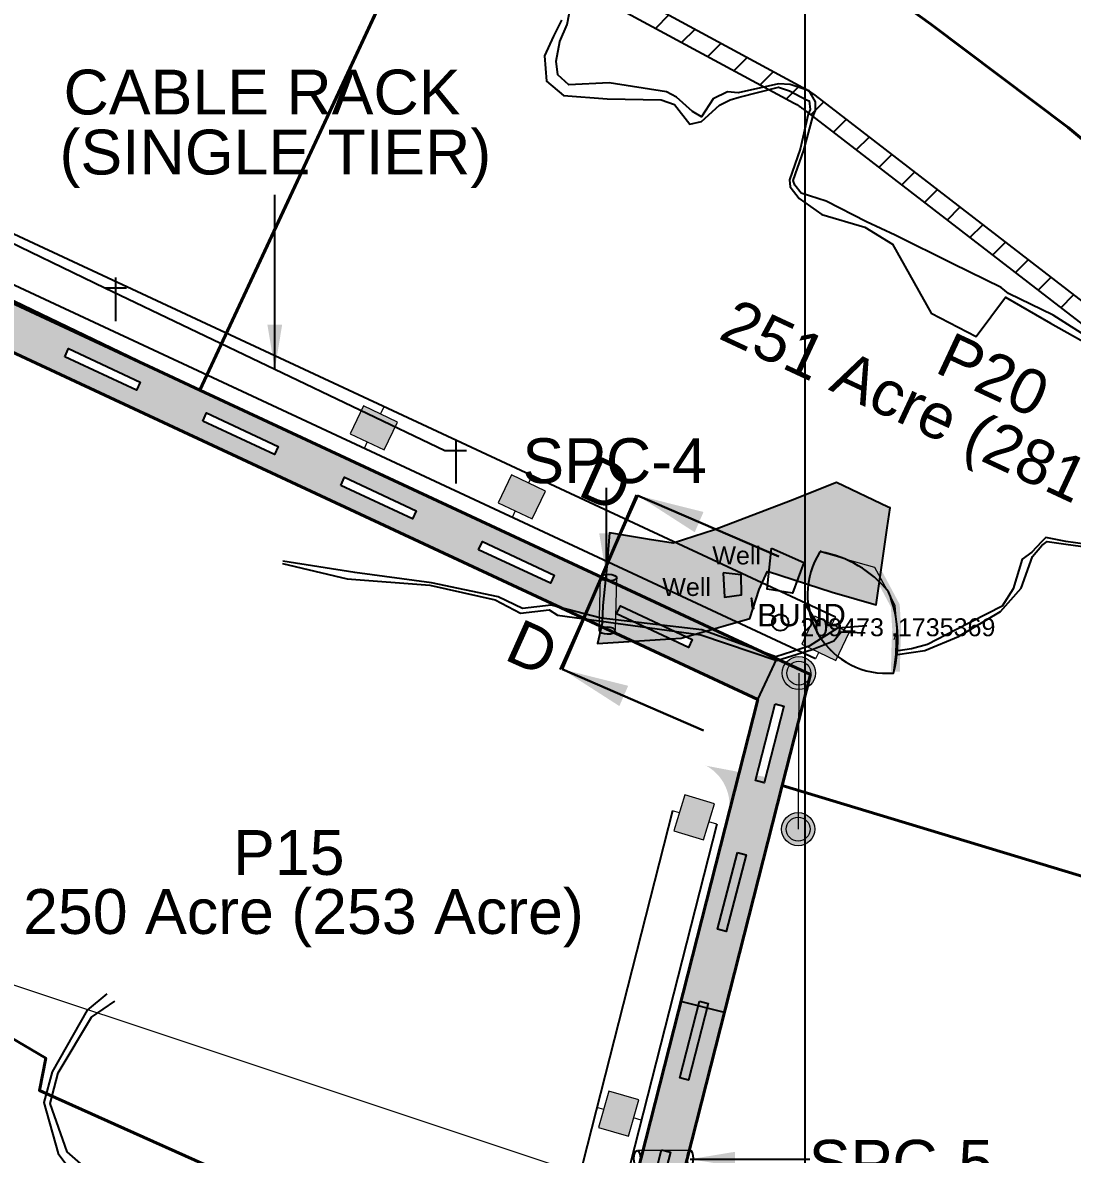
# Model space of a CAD drawing. Header units: metres. Extents: x 201400 to 215600, y 173235 to 1738400.
# Drawn here: x 208628 to 209798, y 1734777 to 1736039 of the extents above; entities that cross this region are included whole.
import ezdxf

# ---------------------------------------------------------------- set-up
doc = ezdxf.new("R2010")
doc.units = ezdxf.units.M
doc.linetypes.add('DASHED', pattern=[0.75, 0.5, -0.25])
for name, color, linetype in [('220 KV POWER LINE', 1, 'Continuous'), ('A-BLDG-FPRT', 7, 'Continuous'), ('GRID LINES', 250, 'Continuous'), ('name power lines', 1, 'Continuous'), ('Names', 1, 'Continuous'), ('new streem', 7, 'Continuous'), ('road new', 7, 'DASHED'), ('SINGLE PIPE CULVERT', 7, 'Continuous')]:
    doc.layers.add(name, color=color, linetype=linetype)
doc.layers.add('250Acres', color=7, linetype='Continuous', lineweight=25)
doc.layers.add('BUND', color=7, linetype='Continuous', true_color=0x3dcfff)
doc.layers.add('WELL', color=7, linetype='Continuous', true_color=0x3dcfff)
doc.layers.add('STREAM', color=7, linetype='Continuous', lineweight=0, true_color=0x3dcfff)
doc.styles.add('ARI', font='arial.ttf')
doc.styles.get("Standard").update_dxf_attribs({"font": 'arial.ttf', "height": 50})
doc.dimstyles.get("Standard").update_dxf_attribs({"dimtxt": 50, "dimasz": 0.18, "dimexe": 0.18, "dimexo": 0.0625, "dimgap": 0.09, "dimtad": 0, "dimtih": 1, "dimtoh": 1, "dimdec": 4, "dimzin": 0, "dimdsep": 46, "dimtxsty": 'Standard', "dimcen": 0.09, "dimadec": 0, "dimazin": 0, "dimtfac": 1, "dimtdec": 4, "dimtofl": 0, "dimtmove": 0, "dimatfit": 3, "dimfxl": 1, "dimtolj": 1, "dimtzin": 0, "dimarcsym": 0})

# ---------------------------------------------------------------- blocks, each defined once
blk = doc.blocks.new('SINGLE PIPE CULVERT')
blk.add_ellipse((-78.69962057878729, 2), major_axis=(0, 9.00501126021995), ratio=0.4147515250497142)
at = {"extrusion": (0, 0, -1)}
blk.add_ellipse((-19.60274467611487, 2), major_axis=(0, 9.00501126021995), ratio=0.4147515250497142, dxfattribs=at)
at = {"layer": 'name power lines', "color": 0, "linetype": 'Continuous', "lineweight": 9, "ltscale": 190}
for p, q in [((-19.80137233805743, 10.992267528104), (-78.50099291684472, 10.992267528104)), ((-19.80137233805743, -6.992267528103998), (-78.50099291684472, -6.992267528103998))]:
    blk.add_line(p, q, dxfattribs=at)
blk = doc.blocks.new('tmt')
at = {"layer": 'Names', "linetype": 'Continuous', "lineweight": 9, "ltscale": 50}
h = blk.add_hatch(color=253, dxfattribs=at)
h.dxf.hatch_style = 1
h.paths.add_polyline_path([(15.13212103920523, -17.09964645840228), (-22.81425690755714, 0.9426971406210214), (-37.62852958461735, -30.21445197984576), (0.3178483620868064, -48.25679557886906)])
at = {"layer": 'Names', "color": 253, "linetype": 'Continuous', "lineweight": 9, "ltscale": 50}
for p, q in [((5.820766091346741e-11, 0), (-3.841067934205057, -8.078474658774212)), ((-18.65534061123617, -39.23562377947383), (-22.15419541564188, -46.59436107752845))]:
    blk.add_line(p, q, dxfattribs=at)
blk.add_lwpolyline([(15.13212103920523, -17.09964645840228), (-22.81425690755714, 0.9426971406210214), (-37.62852958461735, -30.21445197984576), (0.3178483620868064, -48.25679557886906)], close=True, dxfattribs=at)

msp = doc.modelspace()

# ---------------------------------------------------------------- hatches: boundary and pattern name
h = msp.add_hatch(color=253)
h.dxf.hatch_style = 1
h.paths.add_polyline_path([(208214.260466426, 1735914.491629722), (206659.9999999992, 1735914.491629722), (206667.8875884388, 1735864.491629722), (206866.7860217723, 1735864.491629722), (207010.8408799586, 1735864.491629722), (208203.1779356288, 1735864.491629722), (208593.6219351906, 1735682.464514419), (209447.7570923917, 1735284.262060498), (209506.4338892292, 1735312.073354916), (208785.2604406498, 1735648.288337412)])
h.paths.add_polyline_path([(207055.5985453438, 1735884.214730989), (207055.613210317, 1735894.214720236), (207143.8830730272, 1735894.085272578), (207143.8684080535, 1735884.085283331)], flags=16)
h.paths.add_polyline_path([(206955.0485519953, 1735884.36218744), (206866.7786892857, 1735884.491635098), (206866.7933542588, 1735894.491624345), (206955.0632169691, 1735894.362176687)], flags=16)
h.paths.add_polyline_path([(207244.4192135611, 1735884.491635099), (207244.4338785343, 1735894.491624346), (207332.7037412445, 1735894.362176687), (207332.6890762708, 1735884.36218744)], flags=16)
h.paths.add_polyline_path([(206766.2282898576, 1735884.36218744), (206677.958427148, 1735884.491635098), (206677.9730921211, 1735894.491624345), (206766.2429548313, 1735894.362176687)], flags=16)
h.paths.add_polyline_path([(207433.2394756989, 1735884.491635099), (207433.254140672, 1735894.491624346), (207521.5240033822, 1735894.362176687), (207521.5093384085, 1735884.36218744)], flags=16)
h.paths.add_polyline_path([(207622.0597378366, 1735884.491635099), (207622.0744028097, 1735894.491624346), (207710.3442655199, 1735894.362176687), (207710.3296005462, 1735884.36218744)], flags=16)
h.paths.add_polyline_path([(207810.8799999743, 1735884.491635099), (207810.8946649474, 1735894.491624346), (207899.1645276576, 1735894.362176687), (207899.1498626839, 1735884.36218744)], flags=16)
h.paths.add_polyline_path([(207999.700262112, 1735884.491635099), (207999.7149270851, 1735894.491624346), (208087.9847897953, 1735894.362176687), (208087.9701248216, 1735884.36218744)], flags=16)
h.paths.add_polyline_path([(208213.6977583228, 1735881.653931566), (208217.9364668782, 1735890.711157951), (208297.8845657962, 1735853.296095489), (208293.6458572401, 1735844.238869105)], flags=16)
h.paths.add_polyline_path([(208367.509867406, 1735809.945890089), (208371.7485759615, 1735819.003116473), (208451.6966748794, 1735781.588054012), (208447.4579663234, 1735772.530827627)], flags=16)
h.paths.add_polyline_path([(208521.3219764893, 1735738.237848611), (208525.5606850447, 1735747.295074996), (208605.5087839627, 1735709.880012534), (208601.2700754066, 1735700.82278615)], flags=16)
h.paths.add_polyline_path([(208675.1340855726, 1735666.529807134), (208679.3727941281, 1735675.587033518), (208759.320893046, 1735638.171971057), (208755.08218449, 1735629.114744673)], flags=16)
h.paths.add_polyline_path([(208828.9461946559, 1735594.821765657), (208833.1849032114, 1735603.878992041), (208913.1330021294, 1735566.46392958), (208908.8942935733, 1735557.406703195)], flags=16)
h.paths.add_polyline_path([(208982.7583037392, 1735523.113724179), (208986.9970122947, 1735532.170950564), (209066.9451112127, 1735494.755888102), (209062.7064026566, 1735485.698661718)], flags=16)
h.paths.add_polyline_path([(209136.5704128226, 1735451.405682702), (209140.8091213781, 1735460.462909086), (209220.757220296, 1735423.047846625), (209216.51851174, 1735413.990620241)], flags=16)
h.paths.add_polyline_path([(209290.382521906, 1735379.697641225), (209294.6212304614, 1735388.754867609), (209374.5693293794, 1735351.339805148), (209370.3306208233, 1735342.282578763)], flags=16)
h = msp.add_hatch(color=253)
h.dxf.hatch_style = 1
h.paths.add_polyline_path([(209506.4338892292, 1735312.073354916), (209447.7570923917, 1735284.262060498), (209141.0504875861, 1734079.713968329), (209161.3744590695, 1734078.477272611), (209171.9219197617, 1734119.29186168), (209181.4576938734, 1734116.827590817), (209171.535393141, 1734077.858988744), (209191.8586638963, 1734076.622335664), (209198.4312401536, 1734102.435226771), (209226.1013965764, 1734211.105968147)])
h.paths.add_polyline_path([(209308.0436965716, 1734613.976741361), (209285.9581886295, 1734528.514376788), (209276.2762575548, 1734531.016418087), (209298.3617654965, 1734616.47878266)], flags=16)
h.paths.add_polyline_path([(209328.1535228622, 1734694.230760303), (209318.4715917875, 1734696.732801602), (209340.5570997292, 1734782.195166175), (209350.2390308044, 1734779.693124876)], flags=16)
h.paths.add_polyline_path([(209265.8483623389, 1734448.260357847), (209243.7628543968, 1734362.797993273), (209234.0809233221, 1734365.300034572), (209256.1664312637, 1734450.762399145)], flags=16)
h.paths.add_polyline_path([(209370.348857095, 1734859.947143817), (209360.6669260203, 1734862.449185116), (209382.752433962, 1734947.911549689), (209392.4343650371, 1734945.409508391)], flags=16)
h.paths.add_polyline_path([(209223.6530281061, 1734282.543974332), (209201.567520164, 1734197.081609758), (209191.8855890893, 1734199.583651057), (209213.9710970309, 1734285.04601563)], flags=16)
h.paths.add_polyline_path([(209412.5441913277, 1735025.663527332), (209402.862260253, 1735028.165568631), (209424.9477681947, 1735113.627933204), (209434.6296992699, 1735111.125891906)], flags=16)
h.paths.add_polyline_path([(209454.7395255603, 1735191.379910847), (209445.0575944856, 1735193.881952146), (209467.1431024273, 1735279.344316719), (209476.8250335025, 1735276.84227542)], flags=16)
at = {"layer": 'new streem'}
h = msp.add_hatch(dxfattribs=at)
h.set_pattern_fill('ANSI31', color=151, scale=10)
h.set_pattern_definition([(45, (-23236.58602219995, 12245.98587188893), (-22.45064030267288, 22.45064030267288), [])])
h.paths.add_polyline_path([(209227.3830031602, 1736113.456764022, 0.04756700146217582), (209209.9094660202, 1736120.877138701), (208922, 1736212), (208706.1817841722, 1736304.069238862, -0.01185845284134781), (208701.8648005355, 1736306.033161031), (208394, 1736455), (208253, 1736502), (208243.4158740396, 1736484.112857586), (208386.4507933127, 1736436.434551161), (208693.1535819775, 1736288.029976001, 0.01185845284131412), (208698.3339623418, 1736285.673269398), (208915.042376338, 1736193.224267097), (209203.8745494993, 1736101.809370541, -0.04756700146231593), (209217.8533792111, 1736095.873070798), (209488.3971296944, 1735949.249709522, -0.04016128819970974), (209499.1512669055, 1735942.251069622), (210038.3701269413, 1735526.168744843), (210048, 1735544), (209511.3694251576, 1735958.085102871, 0.04016128819988009), (209497.9267536436, 1735966.833402746)])
h = msp.add_hatch(color=151, dxfattribs=at)
h.dxf.hatch_style = 1
h.paths.add_polyline_path([(209458.67619808, 1735427.394611973), (209530.4742656583, 1735403.913524902), (209579.7225873115, 1735389.902533764), (209592.015022824, 1735475.763556199), (209595.1262251307, 1735498.035224549), (209593.0581647223, 1735499.011595335), (209535.3523577716, 1735526.415133383), (209484.2230070267, 1735505.819392518), (209399.5313172884, 1735473.730259206), (209353.5654911415, 1735458.556459422), (209327.1055487616, 1735462.836860489), (209282.5592980024, 1735470.055309506), (209279.206652488, 1735428.632760579), (209274.8223041876, 1735389.314944925), (209274.2923426593, 1735369.583630268), (209269.0535979787, 1735346.798323758), (209362.1792829999, 1735352.866926224), (209408.9522774345, 1735365.973419461), (209438.8333045788, 1735374.633879922), (209449.2991782895, 1735406.94402278)])
at = {"layer": 'road new'}
h = msp.add_hatch(dxfattribs=at)
h.set_pattern_fill('AR-SAND', color=15, scale=0.25)
h.set_pattern_definition([(37.50000000000001, (-20838.99999999994, 315.5), (-0.4000078239960114, 12.23533093323356), [0, -9.652000000000001, 0, -10.795, 0, -10.31875]), (7.499999999999999, (-20838.99999999994, 315.5), (11.23808207845007, 17.92062751420886), [0, -5.207000000000001, 0, -8.6995, 0, -3.33375]), (327.5, (-20846.81049999993, 315.5), (19.77480925603645, 0.03592961696364405), [0, -3.175, 0, -11.43, 0, -14.9225]), (317.5, (-20846.81049999993, 315.5), (19.08891131180743, 5.573233081430407), [0, -1.5875, 0, -7.492999999999999, 0, -8.5725])])
edge = h.paths.add_edge_path()
edge.add_line((209457.1670436661, 1735179.374712653), (209387.3329713508, 1735211.93173683))
edge.add_arc((209366.2058633537, 1735166.614573331), 49.99999999988736, -14.285311026341788, 65.00481097752669, ccw=False)
edge.add_line((209414.6598145002, 1735154.277044475), (209141.0504875861, 1734079.713968329))
edge.add_line((209141.0504875861, 1734079.713968329), (209177.3224785522, 1734080.323594321))
edge.add_line((209177.3224785522, 1734080.323594321), (209457.1670436661, 1735179.374712653))
h = msp.add_hatch(color=256, dxfattribs=at)
h.dxf.hatch_style = 1
h.paths.add_polyline_path([(209473.3366113378, 1735182.088338893, 0.06241227716705357), (209474.8826601911, 1735194.425867749), (209390.6751030884, 1735210.373616844), (209457.1670436661, 1735179.374712653), (209177.3224785522, 1734080.323594321), (209191.8586638962, 1734076.622335665), (209207.5708545365, 1734138.329807767), (209201.7563804212, 1734139.810311224), (209189.4188515944, 1734091.356360069), (209186.5116145256, 1734092.096611801), (209198.8491433524, 1734140.550562955), (209201.7563804212, 1734139.810311224), (209207.5708545365, 1734138.329807767), (209217.4408776214, 1734177.092968684), (209211.6264035052, 1734178.573472141), (209208.7191664363, 1734179.313723873), (209221.0566952631, 1734227.767675027), (209223.9639323319, 1734227.027423295), (209211.6264035052, 1734178.573472141), (209217.4408776214, 1734177.092968684)])
h.paths.add_polyline_path([(209335.0016918855, 1734663.112983654), (209322.6641630587, 1734614.6590325), (209319.7569259899, 1734615.399284232), (209332.0944548167, 1734663.853235386)], flags=16)
h.paths.add_polyline_path([(209341.9644779006, 1734702.616396304), (209354.3020067274, 1734751.070347458), (209357.2092437962, 1734750.330095726), (209344.8717149695, 1734701.876144572)], flags=16)
h.paths.add_polyline_path([(209312.7941399748, 1734575.895871583), (209300.456611148, 1734527.441920429), (209297.5493740792, 1734528.18217216), (209309.8869029059, 1734576.636123314)], flags=16)
h.paths.add_polyline_path([(209364.1720298113, 1734789.833508375), (209376.5095586381, 1734838.287459529), (209379.416795707, 1734837.547207798), (209367.0792668802, 1734789.093256644)], flags=16)
h.paths.add_polyline_path([(209290.5865880641, 1734488.678759511), (209278.2490592373, 1734440.224808357), (209275.3418221684, 1734440.965060088), (209287.6793509952, 1734489.419011242)], flags=16)
h.paths.add_polyline_path([(209386.379581722, 1734877.050620447), (209398.7171105488, 1734925.504571601), (209401.6243476177, 1734924.76431987), (209389.2868187909, 1734876.310368716)], flags=16)
h.paths.add_polyline_path([(209268.3790361534, 1734401.461647439), (209256.0415073266, 1734353.007696285), (209253.1342702577, 1734353.747948016), (209265.4717990845, 1734402.20189917)], flags=16)
h.paths.add_polyline_path([(209408.5871336327, 1734964.267732519), (209420.9246624595, 1735012.721683673), (209423.8318995284, 1735011.981431942), (209411.4943707016, 1734963.527480788)], flags=16)
h.paths.add_polyline_path([(209246.1714842427, 1734314.244535367), (209233.8339554159, 1734265.790584213), (209230.926718347, 1734266.530835944), (209243.2642471738, 1734314.984787099)], flags=16)
h.paths.add_polyline_path([(209430.7946855435, 1735051.484844591), (209443.1322143702, 1735099.938795745), (209446.0394514391, 1735099.198544014), (209433.7019226123, 1735050.744592859)], flags=16)
h.paths.add_polyline_path([(209453.0022374542, 1735138.701956663), (209465.339766281, 1735187.155907817), (209468.2470033498, 1735186.415656085), (209455.909474523, 1735137.961704931)], flags=16)
at = {"layer": 'STREAM'}
h = msp.add_hatch(color=256, dxfattribs=at)
h.dxf.hatch_style = 1
edge = h.paths.add_edge_path()
edge.add_arc((209492.7942223042, 1735139.728251039), 18.46280825326413, 0, 360)
edge = h.paths.add_edge_path()
edge.add_arc((209493.4562871995, 1735313.813958087), 18.46280825326413, 0, 360)

# ---------------------------------------------------------------- linework, layer by layer
at = {"color": 1}
for p, q in [((208731.8972737403, 1735755.028831315), (208731.8972737403, 1735706.379557589)), ((208744.0595921718, 1735742.866512883), (208719.7349553087, 1735742.866512883)), ((209111.030847254, 1735573.901708137), (209111.030847254, 1735525.252434411)), ((209123.1931656855, 1735561.739389705), (209098.8685288224, 1735561.739389705))]:
    msp.add_line(p, q, dxfattribs=at)
at = {"color": 253}
for p, q in [((209352.513918957, 1735160.301195495), (209078.438497878, 1734084.111406744)), ((209401.9009703731, 1735145.375981555), (209130.7424056645, 1734080.437937583))]:
    msp.add_line(p, q, dxfattribs=at)
at = {"flags": 128}
for points in [[(209098.8685288224, 1735561.739389705), (208719.7349553087, 1735742.866512883), (208197.8375194903, 1735995.774118045)], [(209506.4338892114, 1735312.073354924), (208214.2604663661, 1735914.491629638), (208214.1573806705, 1735914.491629722)]]:
    msp.add_lwpolyline(points, dxfattribs=at)
at = {"color": 253}
for points in [[(209534.2843425629, 1735376.224350658), (208228.8638191773, 1735984.818495776)], [(209512.1301471472, 1735329.629989581), (208217.4285165392, 1735933.226928611), (206658.3959822569, 1735933.226928611), (204457.7451396532, 1735221.194432279)]]:
    msp.add_lwpolyline(points, dxfattribs=at)
msp.add_lwpolyline([(209441.2321872634, 1735388.39400924), (209442.0353173514, 1735386.507542995), (209443.2507037785, 1735386.000191957), (209440.6434174625, 1735397.356582538)], close=True)
at = {"layer": '220 KV POWER LINE', "color": 7, "flags": 128}
msp.add_lwpolyline([(209313.9802404637, 1735511.936159577), (209227.0070361179, 1735317.696867817)], dxfattribs=at)
at = {"layer": '250Acres', "color": 5, "lineweight": 40}
msp.add_line((209155.286087399, 1736336.149295082), (208825.792111696, 1735629.392252046), dxfattribs=at)
at = {"layer": '250Acres', "color": 5, "lineweight": 40, "flags": 128}
msp.add_lwpolyline([(209155.2860873984, 1736336.14929508), (209145.0201, 1736341.253), (209022.7765, 1736414.957), (208963.3466000001, 1736449.907), (208866.025, 1736505.599), (208774.6181000001, 1736568.393), (208705.7484, 1736615.892), (208679.0204, 1736630.075), (208576.8002, 1736674.65), (208532.6756, 1736693.94), (208517.772600889, 1736700.455160542), (208293.8599015049, 1736664.352118897), (207893.0737837872, 1736599.730514414), (207875.6077144954, 1736596.887609267), (207875.6077144963, 1736141.173352728), (207893.0737837654, 1736141.173352728), (208017.4780493499, 1736141.173352728), (208017.4780493499, 1736005.019370494), (208017.4780493499, 1735914.491629722), (208214.260466426, 1735914.491629722), (208785.2604406774, 1735648.288337471), (208825.792111696, 1735629.392252046)], close=True, dxfattribs=at)
for points in [[(209910.4236000001, 1735824.8), (209793.8665, 1735922.054), (209640.5314, 1736037.463), (209571.7617, 1736087.276), (209488.8678, 1736142.865), (209430.9447999999, 1736180.802), (209363.724, 1736225.87), (209275.7261, 1736274.748), (209217.4536365096, 1736304.732642148), (209188.1502, 1736319.811), (209155.286087537, 1736336.149295052), (208825.7921116434, 1735629.392251979), (209506.433889211, 1735312.073354923), (209474.9491521756, 1735188.421371698), (210615.4515033012, 1734843.082125791)], [(209141.0504875861, 1734079.713968329), (209447.7570923728, 1735284.262060502), (208593.6219351585, 1735682.464514395), (208476.3054487544, 1735737.158098204), (208407.3054487544, 1735769.326273333), (208407.3054487544, 1735049.763744797), (208489.4143, 1735030.807), (208485.3053, 1734991.205), (208606.9625, 1734912.362), (208654.0531, 1734884.513), (208646.9011, 1734848.491), (208741.3572000001, 1734805.838), (208831.0284, 1734765.897)], [(209313.0668169502, 1735512.106437054), (209229.1471577266, 1735318.131083472)], [(210570.9892, 1734658.83), (210604.0245, 1734812.621), (210615.4515033012, 1734843.082125791), (209474.9491521756, 1735188.421371698), (209331.7505229751, 1734626.028410796)]]:
    msp.add_lwpolyline(points, dxfattribs=at)
at = {"layer": '250Acres', "color": 3, "flags": 128}
for points in [[(205691.2312113899, 1735601.041242424), (206659.9999999992, 1735914.491629722), (206668.22, 1735914.491629722), (207277.6343, 1735914.491629722), (207817.4780493499, 1735914.491629723), (208017.4780493499, 1735923.058942822), (208215.1747760965, 1735923.058942823), (208825.792111696, 1735629.392252046)], [(209279.8185337757, 1733485.083415146), (209191.7253380535, 1733664.69143235), (209208.3538645889, 1733666.581037592), (209155.4393502327, 1733946.800650609), (209141.0504875861, 1734079.713968329), (209447.7570923728, 1735284.262060502), (209468.8842003683, 1735329.579224004)]]:
    msp.add_lwpolyline(points, dxfattribs=at)
at = {"layer": '250Acres', "color": 3}
msp.add_circle((209472.7810284654, 1735370.192524111), 9.103096098639071, dxfattribs=at)
at = {"layer": 'A-BLDG-FPRT', "color": 2}
for points in [[(208675.1340855726, 1735666.529807134), (208679.3727941281, 1735675.587033518), (208759.320893046, 1735638.171971057), (208755.08218449, 1735629.114744673), (208675.1340855726, 1735666.529807134)], [(208828.9461946559, 1735594.821765657), (208833.1849032114, 1735603.878992041), (208913.1330021294, 1735566.46392958), (208908.8942935733, 1735557.406703195), (208828.9461946559, 1735594.821765657)], [(208982.7583037392, 1735523.113724179), (208986.9970122947, 1735532.170950564), (209066.9451112127, 1735494.755888102), (209062.7064026566, 1735485.698661718), (208982.7583037392, 1735523.113724179)], [(209136.5704128226, 1735451.405682702), (209140.8091213781, 1735460.462909086), (209220.757220296, 1735423.047846625), (209216.51851174, 1735413.990620241), (209136.5704128226, 1735451.405682702)], [(209290.382521906, 1735379.697641225), (209294.6212304614, 1735388.754867609), (209374.5693293794, 1735351.339805148), (209370.3306208233, 1735342.282578763), (209290.382521906, 1735379.697641225)], [(209467.1431024273, 1735279.344316719), (209476.8250335025, 1735276.84227542), (209454.7395255603, 1735191.379910847), (209445.0575944856, 1735193.881952146), (209467.1431024273, 1735279.344316719)], [(209424.9477681947, 1735113.627933204), (209434.6296992699, 1735111.125891906), (209412.5441913277, 1735025.663527332), (209402.862260253, 1735028.165568631), (209424.9477681947, 1735113.627933204)], [(209382.752433962, 1734947.911549689), (209392.4343650371, 1734945.409508391), (209370.348857095, 1734859.947143817), (209360.6669260203, 1734862.449185116), (209382.752433962, 1734947.911549689)], [(209340.5570997292, 1734782.195166175), (209350.2390308044, 1734779.693124876), (209328.1535228622, 1734694.230760303), (209318.4715917875, 1734696.732801602), (209340.5570997292, 1734782.195166175)]]:
    msp.add_lwpolyline(points, close=True, dxfattribs=at)
at = {"layer": 'A-BLDG-FPRT', "color": 2, "flags": 128}
msp.add_lwpolyline([(209410.462636408, 1734935.159432368), (209362.0086852613, 1734947.496961224)], dxfattribs=at)
at = {"layer": 'BUND', "const_width": 10, "elevation": 281.913513}
msp.add_lwpolyline([(209517, 1735449), (209578.3, 1735431.5), (209601, 1735389), (209602.6, 1735362.5), (209601.5, 1735335), (209601.3, 1735315.5)], dxfattribs=at)
msp.add_lwpolyline([(209517, 1735449), (209578.3, 1735431.5), (209601, 1735389), (209602.6, 1735362.5), (209601.5, 1735335), (209601.3, 1735315.5)], dxfattribs=at)
at = {"layer": 'BUND', "color": 151, "linetype": 'Continuous', "ltscale": 50, "elevation": 281.913513}
msp.add_lwpolyline([(209517, 1735449, 0.6235616587708471), (209599.117358043, 1735313.883333315, 0.1607123813374763), (209593.4481049599, 1735404.49761915, 0.181635811038952), (209517.9730848767, 1735448.898936749, 1.47982684144702)], format="xyb", dxfattribs=at)
at = {"layer": 'GRID LINES', "color": 9, "linetype": 'Continuous'}
msp.add_line((209500, 1738300), (209500, 1730460), dxfattribs=at)
msp.add_line((209500, 1738300), (209500, 1730460), dxfattribs=at)
at = {"layer": 'name power lines', "color": 0, "linetype": 'Continuous', "ltscale": 50}
for points in [[(209447.7570923728, 1735284.262060502), (208593.6219351586, 1735682.464514395), (208203.1779356288, 1735864.491629722)], [(209506.433889211, 1735312.073354923), (209191.8586638957, 1734076.622335667)]]:
    msp.add_lwpolyline(points, dxfattribs=at)
at = {"layer": 'new streem', "color": 151, "elevation": 291.42, "flags": 128}
for points in [[(208253, 1736502), (208394, 1736455), (208701.8648005369, 1736306.033161031, 0.01185845284145298), (208706.1817841736, 1736304.069238862), (208922, 1736212), (209209.9094660206, 1736120.877138701, -0.04756700146214681), (209227.3830031605, 1736113.456764021), (209497.9267536439, 1735966.833402745, -0.04016128819990902), (209511.3694251578, 1735958.085102871), (210048, 1735544)], [(208243.4158740396, 1736484.112857586), (208386.4507933127, 1736436.434551161), (208693.1535819748, 1736288.029976002, 0.01185845284154918), (208698.3339623391, 1736285.673269399), (208915.042376338, 1736193.224267097), (209203.8745494988, 1736101.809370541, -0.04756700146220062), (209217.8533792107, 1736095.873070798), (209488.3971296942, 1735949.249709522, -0.04016128819965797), (209499.1512669052, 1735942.251069622), (210038.3701269413, 1735526.168744843)]]:
    msp.add_lwpolyline(points, format="xyb", dxfattribs=at)
at = {"layer": 'new streem', "color": 151, "flags": 128}
msp.add_lwpolyline([(209458.67619808, 1735427.394611973), (209530.4742656583, 1735403.913524902), (209579.7225873115, 1735389.902533764), (209592.015022824, 1735475.763556199), (209595.1262251307, 1735498.035224549), (209593.0581647223, 1735499.011595335), (209535.3523577716, 1735526.415133383), (209484.2230070267, 1735505.819392518), (209399.5313172884, 1735473.730259206), (209353.5654911415, 1735458.556459422), (209327.1055487616, 1735462.836860489), (209282.5592980024, 1735470.055309506), (209279.206652488, 1735428.632760579), (209274.8223041876, 1735389.314944925), (209274.2923426593, 1735369.583630268), (209269.0535979787, 1735346.798323758), (209362.1792829999, 1735352.866926224), (209408.9522774345, 1735365.973419461), (209438.8333045788, 1735374.633879922), (209449.2991782895, 1735406.94402278)], close=True, dxfattribs=at)
at = {"layer": 'STREAM'}
msp.add_line((209493.4562871995, 1735313.813958087), (209492.7942223042, 1735139.728251039), dxfattribs=at)
for points, elevation in [([(209821.0135166584, 1735684.900917711), (209776.9, 1735713), (209727.1, 1735737), (209719, 1735743.9), (209665, 1735770), (209601, 1735802), (209569, 1735817), (209524, 1735840), (209496, 1735849), (209488.9875965266, 1735858.015947324), (209487, 1735863), (209499, 1735897), (209509, 1735934), (209512, 1735941), (209512, 1735951), (209505, 1735963), (209484, 1735970), (209471, 1735971), (209426.0000000001, 1735961), (209414, 1735962), (209398, 1735954), (209385, 1735934), (209375, 1735940), (209357, 1735956), (209346, 1735962), (209282, 1735972), (209237.0046618346, 1735969.900108723), (209225, 1735981), (209223, 1735996), (209227, 1736018.1), (209235.1, 1736037), (209240, 1736062)], 286.892029), ([(209229, 1736042), (209220, 1736024), (209210, 1736002), (209212.007124705, 1735973.90025413), (209231, 1735957.9), (209280, 1735954), (209340, 1735953.000000001), (209355, 1735948), (209372, 1735926), (209385, 1735929), (209405, 1735947), (209417, 1735953), (209427, 1735956), (209471, 1735967), (209483, 1735963), (209502, 1735953), (209505.0948683298, 1735951.968377223), (209505.9909571708, 1735942.099590297), (209504, 1735937), (209495, 1735898), (209483, 1735864), (209483.9875965265, 1735856.099227788), (209494, 1735843), (209519, 1735825), (209567, 1735811), (209598, 1735792), (209641, 1735715), (209691, 1735689), (209724, 1735733), (209774, 1735704), (209817, 1735680)], 292.38), ([(209986, 1735484), (209958, 1735485), (209926.3, 1735477.5), (209897.3, 1735490.5), (209879.5, 1735486.9375), (209837, 1735481), (209834.6, 1735460.5), (209823.5, 1735455.9375), (209791.3, 1735460.5), (209768.9, 1735464.84375), (209764, 1735460), (209753.3, 1735448.75), (209742.3, 1735440.75), (209732.3, 1735407.75), (209720.2494382067, 1735388.469101122), (209668.5, 1735361.9375), (209636.9, 1735345.84375), (209618.9, 1735340.84375), (209604.3, 1735338.5)], 282.659698), ([(209603.3, 1735334.5), (209634, 1735339), (209671.3, 1735354.5), (209718.3, 1735382.5), (209741.3, 1735408.5), (209754, 1735444), (209764.5, 1735456), (209770.3, 1735460.5), (209791, 1735457.5), (209821.3, 1735453.5), (209835.5, 1735459.9375), (209840.3, 1735479.5), (209876.5, 1735483.5), (209898.3, 1735487.5), (209927.3, 1735472.5), (209959.3, 1735478.75), (209990.3, 1735477.5), (210002, 1735477)], 286.431763), ([(209569.3, 1735366.5), (209536.5, 1735363.9375), (209505, 1735344), (209467.9, 1735331.84375), (209385.5, 1735361.9375), (209273, 1735375), (209217.3, 1735389.5), (209185.5, 1735385.9375), (209158.3, 1735398.75), (209084, 1735414.5), (208998.5, 1735425.9375), (208918.3, 1735438.5)], 286.153473), ([(209517.9730848767, 1735450.488076464), (209510.7239062518, 1735437.339035698), (209505.5603639566, 1735422.118335188), (209503.4466767967, 1735409.057176666), (209503.3813568197, 1735394.877435259), (209508.4056617689, 1735371.536847272), (209512.5958566128, 1735361.844240146), (209520.2646039323, 1735349.37251072), (209528.3996382512, 1735339.827695997), (209538.6688861452, 1735330.888192026), (209549.7439816217, 1735323.877064241), (209562.2701999298, 1735318.400894805), (209572.4211178492, 1735315.542394408), (209584.9515838923, 1735313.743232819), (209599.1173580429, 1735313.883333314), (209601.5, 1735335), (209602.0499999999, 1735348.75), (209602.6, 1735362.5), (209601.7999999999, 1735375.75), (209601, 1735389), (209595.2480797952, 1735399.769013599), (209589.65, 1735410.25), (209578.2999999999, 1735431.5), (209547.65, 1735440.25), (209517.9730848767, 1735448.898936749)], 281.913513), ([(208918, 1735436), (208990, 1735419), (209082.3, 1735411.75), (209155, 1735395.5), (209183.3, 1735380.5), (209215.3, 1735384.5), (209224.3, 1735378.5), (209384.3, 1735356.5), (209468.9, 1735327.84375), (209508.5, 1735339.9375), (209532.5, 1735349.9375), (209540.5, 1735359.9375), (209567.3, 1735358.75)], 293.915894), ([(210513.6959277267, 1734334.101357424), (208462, 1735018)], 288.87912), ([(208721.9, 1734956), (208700, 1734937.9), (208661, 1734869), (208652, 1734835), (208668, 1734778), (208712, 1734719), (208764, 1734682), (208823, 1734684)], 290.46), ([(208823, 1734689), (208769, 1734700), (208728, 1734736), (208678, 1734779.9), (208659, 1734834), (208668, 1734868), (208705, 1734930), (208731, 1734948)], 290.57724)]:
    msp.add_lwpolyline(points, dxfattribs=dict(at, elevation=elevation))
at = {"layer": 'STREAM', "linetype": 'Continuous', "lineweight": 25}
for points, elevation in [([(209821.0135166584, 1735684.900917711), (209776.9, 1735713), (209727.1, 1735737), (209719, 1735743.9), (209665, 1735770), (209601, 1735802), (209569, 1735817), (209524, 1735840), (209496, 1735849), (209488.9875965266, 1735858.015947324), (209487, 1735863), (209499, 1735897), (209509, 1735934), (209512, 1735941), (209512, 1735951), (209505, 1735963), (209484, 1735970), (209471, 1735971), (209426.0000000001, 1735961), (209414, 1735962), (209398, 1735954), (209385, 1735934), (209375, 1735940), (209357, 1735956), (209346, 1735962), (209282, 1735972), (209237.0046618345, 1735969.900108723), (209225, 1735981), (209223, 1735996), (209227, 1736018.1), (209235.1, 1736037), (209240, 1736062)], 286.892029), ([(209821.0135166584, 1735684.900917711), (209776.9, 1735713), (209727.1, 1735737), (209719, 1735743.9), (209665, 1735770), (209601, 1735802), (209569, 1735817), (209524, 1735840), (209496, 1735849), (209488.9875965266, 1735858.015947324), (209487, 1735863), (209499, 1735897), (209509, 1735934), (209512, 1735941), (209512, 1735951), (209505, 1735963), (209484, 1735970), (209471, 1735971), (209426.0000000001, 1735961), (209414, 1735962), (209398, 1735954), (209385, 1735934), (209375, 1735940), (209357, 1735956), (209346, 1735962), (209282, 1735972), (209237.0046618345, 1735969.900108723), (209225, 1735981), (209223, 1735996), (209227, 1736018.1), (209235.1, 1736037), (209240, 1736062)], 286.892029), ([(209229, 1736042), (209220, 1736024), (209210, 1736002), (209212.007124705, 1735973.90025413), (209231, 1735957.9), (209280, 1735954), (209340, 1735953.000000001), (209355, 1735948), (209372, 1735926), (209385, 1735929), (209405, 1735947), (209417, 1735953), (209427, 1735956), (209471, 1735967), (209483, 1735963), (209502, 1735953), (209505.0948683298, 1735951.968377223), (209505.9909571709, 1735942.099590297), (209504, 1735937), (209495, 1735898), (209483, 1735864), (209483.9875965265, 1735856.099227788), (209494, 1735843), (209519, 1735825), (209567, 1735811), (209598, 1735792), (209641, 1735715), (209691, 1735689), (209724, 1735733), (209774, 1735704), (209817, 1735680)], 292.38), ([(209229, 1736042), (209220, 1736024), (209210, 1736002), (209212.007124705, 1735973.90025413), (209231, 1735957.9), (209280, 1735954), (209340, 1735953.000000001), (209355, 1735948), (209372, 1735926), (209385, 1735929), (209405, 1735947), (209417, 1735953), (209427, 1735956), (209471, 1735967), (209483, 1735963), (209502, 1735953), (209505.0948683298, 1735951.968377223), (209505.9909571709, 1735942.099590297), (209504, 1735937), (209495, 1735898), (209483, 1735864), (209483.9875965265, 1735856.099227788), (209494, 1735843), (209519, 1735825), (209567, 1735811), (209598, 1735792), (209641, 1735715), (209691, 1735689), (209724, 1735733), (209774, 1735704), (209817, 1735680)], 292.38), ([(209986, 1735484), (209958, 1735485), (209926.3, 1735477.5), (209897.3, 1735490.5), (209879.5, 1735486.9375), (209837, 1735481), (209834.6, 1735460.5), (209823.5, 1735455.9375), (209791.3, 1735460.5), (209768.9, 1735464.84375), (209764, 1735460), (209753.3, 1735448.75), (209742.3, 1735440.75), (209732.3, 1735407.75), (209720.2494382067, 1735388.469101122), (209668.5, 1735361.9375), (209636.9, 1735345.84375), (209618.9, 1735340.84375), (209604.3, 1735338.5)], 282.659698), ([(209986, 1735484), (209958, 1735485), (209926.3, 1735477.5), (209897.3, 1735490.5), (209879.5, 1735486.9375), (209837, 1735481), (209834.6, 1735460.5), (209823.5, 1735455.9375), (209791.3, 1735460.5), (209768.9, 1735464.84375), (209764, 1735460), (209753.3, 1735448.75), (209742.3, 1735440.75), (209732.3, 1735407.75), (209720.2494382067, 1735388.469101122), (209668.5, 1735361.9375), (209636.9, 1735345.84375), (209618.9, 1735340.84375), (209604.3, 1735338.5)], 282.659698), ([(209603.3, 1735334.5), (209634, 1735339), (209671.3, 1735354.5), (209718.3, 1735382.5), (209741.3, 1735408.5), (209754, 1735444), (209764.5, 1735456), (209770.3, 1735460.5), (209791, 1735457.5), (209821.3, 1735453.5), (209835.5, 1735459.9375), (209840.3, 1735479.5), (209876.5, 1735483.5), (209898.3, 1735487.5), (209927.3, 1735472.5), (209959.3, 1735478.75), (209990.3, 1735477.5), (210002, 1735477)], 286.431763), ([(209603.3, 1735334.5), (209634, 1735339), (209671.3, 1735354.5), (209718.3, 1735382.5), (209741.3, 1735408.5), (209754, 1735444), (209764.5, 1735456), (209770.3, 1735460.5), (209791, 1735457.5), (209821.3, 1735453.5), (209835.5, 1735459.9375), (209840.3, 1735479.5), (209876.5, 1735483.5), (209898.3, 1735487.5), (209927.3, 1735472.5), (209959.3, 1735478.75), (209990.3, 1735477.5), (210002, 1735477)], 286.431763), ([(209569.3, 1735366.5), (209536.5, 1735363.9375), (209505, 1735344), (209467.9, 1735331.84375), (209385.5, 1735361.9375), (209273, 1735375), (209217.3, 1735389.5), (209185.5, 1735385.9375), (209158.3, 1735398.75), (209084, 1735414.5), (208998.5, 1735425.9375), (208918.3, 1735438.5)], 286.153473), ([(209569.3, 1735366.5), (209536.5, 1735363.9375), (209505, 1735344), (209467.9, 1735331.84375), (209385.5, 1735361.9375), (209273, 1735375), (209217.3, 1735389.5), (209185.5, 1735385.9375), (209158.3, 1735398.75), (209084, 1735414.5), (208998.5, 1735425.9375), (208918.3, 1735438.5)], 286.153473), ([(208918, 1735436), (208990, 1735419), (209082.3, 1735411.75), (209155, 1735395.5), (209183.3, 1735380.5), (209215.3, 1735384.5), (209224.3, 1735378.5), (209384.3, 1735356.5), (209468.9, 1735327.84375), (209508.5, 1735339.9375), (209532.5, 1735349.9375), (209540.5, 1735359.9375), (209567.3, 1735358.75)], 293.915894), ([(208918, 1735436), (208990, 1735419), (209082.3, 1735411.75), (209155, 1735395.5), (209183.3, 1735380.5), (209215.3, 1735384.5), (209224.3, 1735378.5), (209384.3, 1735356.5), (209468.9, 1735327.84375), (209508.5, 1735339.9375), (209532.5, 1735349.9375), (209540.5, 1735359.9375), (209567.3, 1735358.75)], 293.915894), ([(208721.9, 1734956), (208700, 1734937.9), (208661, 1734869), (208652, 1734835), (208668, 1734778), (208712, 1734719), (208764, 1734682), (208823, 1734684)], 290.46), ([(208721.9, 1734956), (208700, 1734937.9), (208661, 1734869), (208652, 1734835), (208668, 1734778), (208712, 1734719), (208764, 1734682), (208823, 1734684)], 290.46), ([(208823, 1734689), (208769, 1734700), (208728, 1734736), (208678, 1734779.9), (208659, 1734834), (208668, 1734868), (208705, 1734930), (208731, 1734948)], 290.57724), ([(208823, 1734689), (208769, 1734700), (208728, 1734736), (208678, 1734779.9), (208659, 1734834), (208668, 1734868), (208705, 1734930), (208731, 1734948)], 290.57724)]:
    msp.add_lwpolyline(points, dxfattribs=dict(at, elevation=elevation))
at = {"layer": 'STREAM', "const_width": 10, "elevation": 281.913513}
msp.add_lwpolyline([(209517, 1735449), (209578.2999999999, 1735431.5), (209601, 1735389), (209602.6, 1735362.5), (209601.5, 1735335), (209601.2999999999, 1735315.5)], dxfattribs=at)
at = {"layer": 'STREAM'}
msp.add_lwpolyline([(209595.2480797945, 1735399.769013601), (209591.4104645599, 1735406.953976044, 0.1179151216970023), (209544.6369660926, 1735441.110164655), (209517, 1735449, 0.6235616587707571), (209599.117358043, 1735313.883333315, 0.01792513572598141), (209601.387352639, 1735324.016882304), (209601.5, 1735335), (209602.6, 1735362.5), (209601.8831982875, 1735374.372028363, 0.04538819797651761)], format="xyb", close=True, dxfattribs=at)
for centre, radius in [((209493.4562871995, 1735313.813958087), 18.46280825326413), ((209493.4562871995, 1735313.813958087), 13.31427867920922), ((209492.7942223042, 1735139.728251039), 18.46280825326413), ((209492.7942223042, 1735139.728251039), 13.31427867920922)]:
    msp.add_circle(centre, radius, dxfattribs=at)
at = {"layer": 'WELL', "color": 151}
for points, elevation in [([(209463, 1735453), (209499, 1735437), (209486.5, 1735402.9375), (209458.2999999999, 1735407.5)], 286.438995), ([(209409.2999999999, 1735425.5), (209410.6, 1735398.5), (209429.5, 1735400.9375), (209429.0499999999, 1735423.21875)], 285.770996)]:
    msp.add_lwpolyline(points, close=True, dxfattribs=dict(at, elevation=elevation))
at = {"layer": 'WELL'}
for points, elevation in [([(209463, 1735453), (209499, 1735437), (209486.5, 1735402.9375), (209458.3, 1735407.5)], 286.438995), ([(209463, 1735453), (209499, 1735437), (209486.5, 1735402.9375), (209458.3, 1735407.5)], 286.438995), ([(209409.3, 1735425.5), (209410.6, 1735398.5), (209429.5, 1735400.9375), (209429.05, 1735423.21875)], 285.770996), ([(209409.3, 1735425.5), (209410.6, 1735398.5), (209429.5, 1735400.9375), (209429.05, 1735423.21875)], 285.770996)]:
    msp.add_lwpolyline(points, close=True, dxfattribs=dict(at, elevation=elevation))

# ---------------------------------------------------------------- block references
at = {"color": 7}
for p in [(209030.9538252118, 1735610.87977428), (209196.0331909674, 1735533.918876486), (209534.2843425629, 1735376.224350659)]:
    msp.add_blockref('tmt', p, dxfattribs=at)
for p, rotation in [((209401.9009703731, 1735145.375981555), 278.6143681045285), ((209317.8712922352, 1734815.360954488), 279.5645005344791)]:
    msp.add_blockref('tmt', p, dxfattribs=dict(at, rotation=rotation))
msp.add_blockref('SINGLE PIPE CULVERT', (209392, 1734770.5))
at = {"layer": 'SINGLE PIPE CULVERT', "rotation": 268.5524044753308}
msp.add_blockref('SINGLE PIPE CULVERT', (209277.4858123531, 1735341.688468871), dxfattribs=at)

# ---------------------------------------------------------------- texts
at = {"layer": '250Acres', "linetype": 'Continuous', "lineweight": 40, "ltscale": 50}
for s, p in [('251 Acre (281 Acre)', (209402.3717293665, 1735687.611159139)), ('P20', (209643.493482957, 1735650.01065229))]:
    msp.add_text(s, height=50, rotation=335.0000000000001, dxfattribs=at).set_placement(p)
for s, p in [('P15', (208862.7746114173, 1735088.758191064)), ('250 Acre (253 Acre)', (208628.7443200989, 1735022.937815627))]:
    msp.add_text(s, height=50, dxfattribs=at).set_placement(p)
at = {"layer": '250Acres', "insert": (209487.3532812916, 1735374.883852038), "char_height": 20, "width": 471.5115961800819, "attachment_point": 1}
msp.add_mtext('{\\C256; 209473 ,1735369}', dxfattribs=at)
at = {"layer": 'BUND'}
msp.add_text('BUND', height=25, dxfattribs=at).set_placement((209447, 1735366))
msp.add_text('BUND', height=25, dxfattribs=at).set_placement((209447, 1735366))
at = {"layer": 'Names', "color": 0, "linetype": 'Continuous', "ltscale": 50}
for s, p in [('CABLE RACK ', (208673.8476306584, 1735936.708269191)), ('(SINGLE TIER) ', (208669.3476306584, 1735869.805053863))]:
    msp.add_text(s, height=50, dxfattribs=at).set_placement(p)
at = {"layer": 'Names', "color": 7, "linetype": 'Continuous', "ltscale": 50}
for s, p in [('SPC-4', (209185.2412572323, 1735525.657899549, -295.9454878902943)), ('SPC-5', (209504.5279061513, 1734743.303413793, -295.9454878902943))]:
    msp.add_text(s, height=50, dxfattribs=at).set_placement(p)
at = {"layer": 'Names', "color": 0, "linetype": 'Continuous', "ltscale": 50}
for p in [(209245.2650587038, 1735512.54325681), (209163.3490751333, 1735329.692100001)]:
    msp.add_text('D', height=49.99999999999999, rotation=335.8679687173169, dxfattribs=at).set_placement(p)
at = {"layer": 'WELL', "style": 'ARI'}
for p in [(209397.0367720357, 1735434.969199927), (209397.0367720357, 1735434.969199927), (209341.2392346162, 1735399.795441027), (209341.2392346162, 1735399.795441027)]:
    msp.add_text('Well', height=20, dxfattribs=at).set_placement(p)

# ---------------------------------------------------------------- leaders
at = {"layer": 'name power lines', "color": 7, "linetype": 'Continuous', "ltscale": 190}
for points in [[(208909.3017420656, 1735652.302951294), (208909.3017420656, 1735847)], [(209279.208642332, 1735419.609886823, 6.054512109705716), (209279.208642332, 1735520.537771408, 6.054512109705716)], [(209372.4746813405, 1734771.783817319), (209505.7410983186, 1734771.783817319)]]:
    msp.add_leader(points, dimstyle='Standard', override={"dimtxt": 24, "dimasz": 50}, dxfattribs=at)
at = {"layer": 'name power lines', "color": 7, "linetype": 'Continuous', "ltscale": 50}
for points in [[(209313.5054896597, 1735511.990747186, -309.48056), (209471.0475931244, 1735443.726936349, -309.48056), (209313.5054896597, 1735511.990747186, -309.48056)], [(209229.5104680287, 1735318.143491575, -309.48056), (209387.0525714931, 1735249.879680738, -309.48056), (209229.5104680287, 1735318.143491575, -309.48056)]]:
    msp.add_leader(points, dimstyle='Standard', override={"dimtxt": 24, "dimasz": 75}, dxfattribs=at)

doc.saveas('drawing.dxf')
